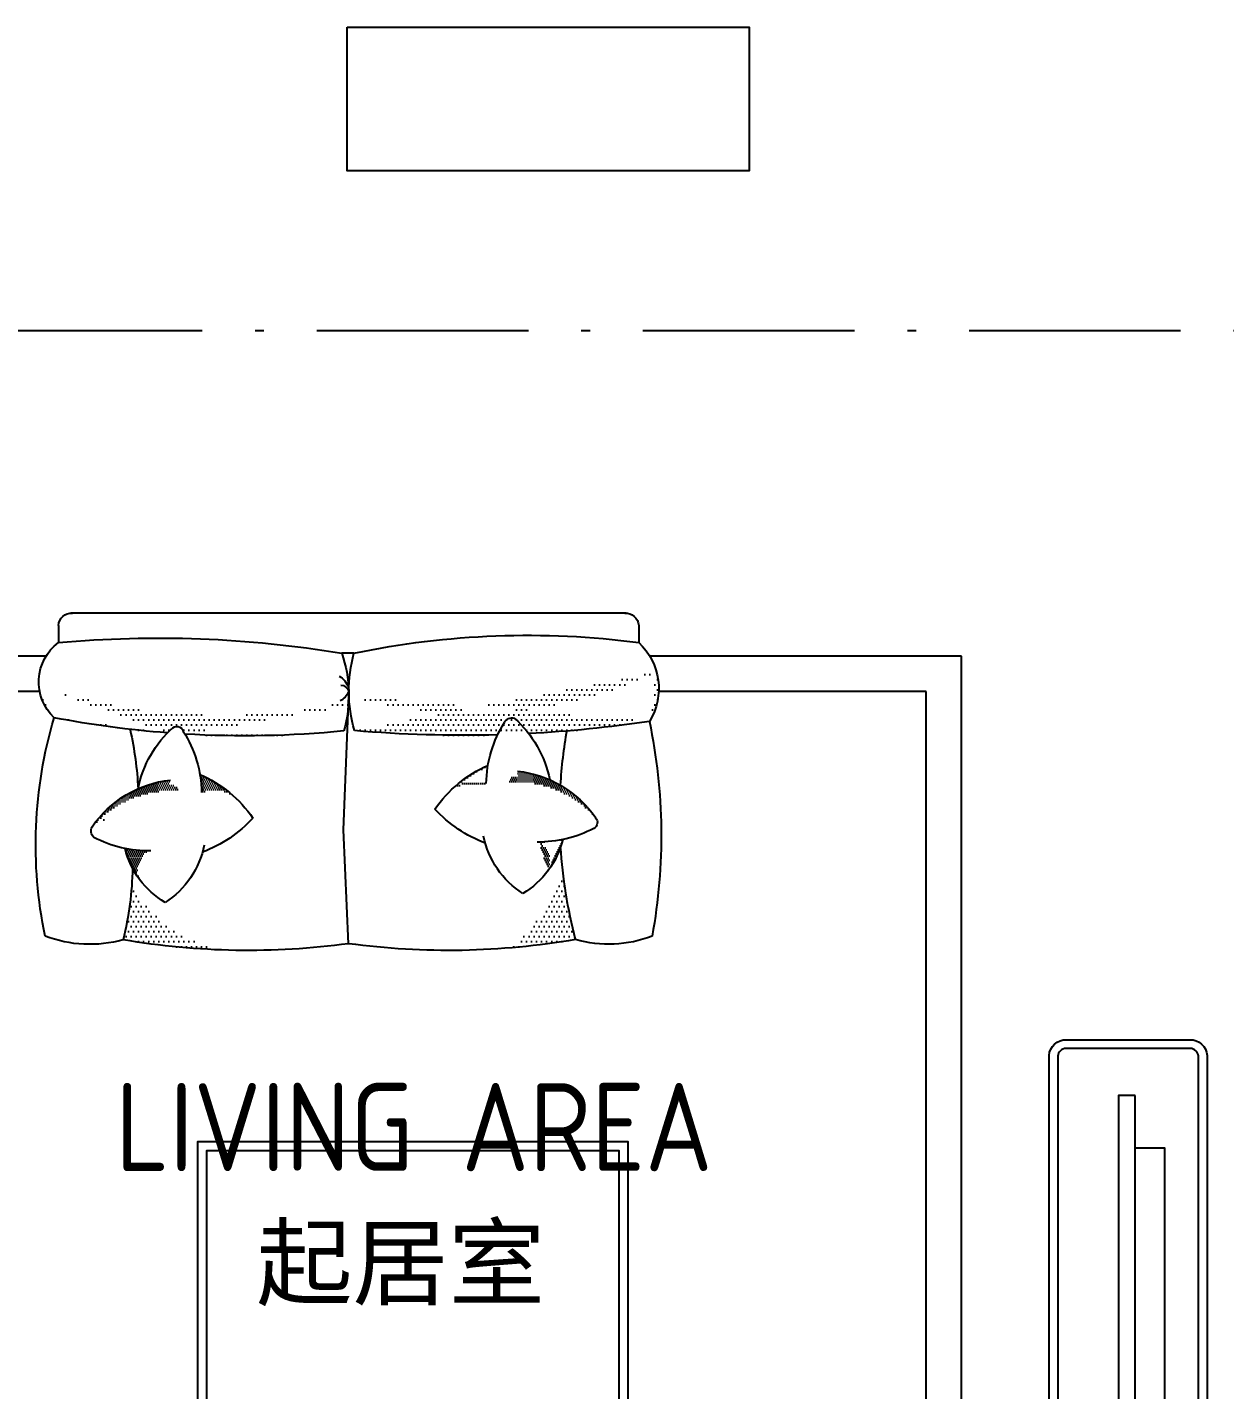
# Model space of a CAD drawing. Extents: x 3694 to 117786, y 20013 to 108631.
# Drawn here: x 26633 to 30030, y 85001 to 88865 of the extents above; entities that cross this region are included whole.
import ezdxf

# ---------------------------------------------------------------- set-up
doc = ezdxf.new("R2010")
doc.units = 0
doc.header["$LTSCALE"] = 1000
doc.header["$MEASUREMENT"] = 0
doc.linetypes.add('ACAD_ISO04W100', pattern=[30, 24, -3, 0, -3])
doc.linetypes.add('ACAD_ISO10W100', pattern=[18.5, 12, -3, 0.5, -3])
for name, color, linetype in [('DOTE', 1, 'ACAD_ISO04W100'), ('PUB_TEXT', 7, 'Continuous'), ('家具', 253, 'Continuous')]:
    doc.layers.add(name, color=color, linetype=linetype)
doc.styles.get("Standard").update_dxf_attribs({"font": 'gbenor.shx', "bigfont": 'gbcbig.shx'})
pattern_1 = [(180, (75499.219, -15212.422), (-7.14375, 14.2875), [0, -14.2875])]
pattern_2 = [(180, (75499.2186, -15212.422), (-2.8575, 5.715), [0, -5.715])]

# ---------------------------------------------------------------- blocks, each defined once
blk = doc.blocks.new('A$C6CBF3060')
at = {"layer": '家具'}
h = blk.add_hatch(dxfattribs=at)
h.set_pattern_fill('DOTS', color=8, scale=254, angle=180, style=0)
h.set_pattern_definition(pattern_1)
edge = h.paths.add_edge_path()
edge.add_ellipse((1333.1, 4056), major_axis=(-0.6, 404.1), ratio=1, start_angle=253.7831, end_angle=268.0371, ccw=False)
edge.add_ellipse((1413.2, 7484.2), major_axis=(-0.2, 3553.9), ratio=1, start_angle=171.4473, end_angle=184.9699, ccw=False)
edge.add_ellipse((1035.8, 4063.3), major_axis=(0, 177.5), ratio=1, start_angle=75.0367, end_angle=121.7715, ccw=False)
edge.add_ellipse((1388.2, 5227.6), major_axis=(-0.1, 1235.1), ratio=1, start_angle=154.9, end_angle=196.3985)
h = blk.add_hatch(dxfattribs=at)
h.set_pattern_fill('DOTS', color=8, scale=254, angle=180, style=0)
h.set_pattern_definition(pattern_1)
edge = h.paths.add_edge_path()
edge.add_line((1738.7, 4013.1), (1738.1, 4026.1))
edge.add_ellipse((2096.3, 5652.3), major_axis=(0.1, 1665.1), ratio=1, start_angle=167.5822, end_angle=198.2003)
edge.add_ellipse((2476.9, 4081.6), major_axis=(-0.2, 139.8), ratio=1, start_angle=223.4231, end_angle=265.3278, ccw=False)
edge.add_ellipse((2033.7, 6783.9), major_axis=(2.8, 2855.1), ratio=1, start_angle=184.4362, end_angle=190.9477, ccw=False)
edge.add_ellipse((2028.9, 3718.9), major_axis=(-220.5, 220.5), ratio=1, start_angle=269.3929, end_angle=272.2562)
edge.add_ellipse((2225.2, 3936.9), major_axis=(0, 18.9), ratio=1, start_angle=-54.3614, end_angle=76.2974)
edge.add_ellipse((2490.6, 3762.3), major_axis=(-237.4, 237.4), ratio=1, start_angle=12.7428, end_angle=14.2816)
edge.add_ellipse((2033.7, 6783.9), major_axis=(0.1, 2855.1), ratio=1, start_angle=174.3246, end_angle=183.3825, ccw=False)
edge.add_ellipse((2107.6, 4042.9), major_axis=(-0.5, 370.2), ratio=1, start_angle=94.5435, end_angle=105.6157, ccw=False)
h = blk.add_hatch(dxfattribs=at)
h.set_pattern_fill('DOTS', color=8, scale=101.6, angle=180, style=0)
h.set_pattern_definition(pattern_2)
edge = h.paths.add_edge_path()
edge.add_spline(control_points=[(1285.7, 3798.6), (1282.9, 3804.5), (1277.7, 3815.6), (1256.2, 3814.2), (1258.2, 3824.7), (1259, 3828.9)], knot_values=[0, 0, 0, 0, 0.799096, 1.505125, 1.97631, 1.97631, 1.97631, 1.97631], degree=3, periodic=0)
edge.add_ellipse((1293.6, 3518.9), major_axis=(0, 311.9), ratio=1, start_angle=6.3817, end_angle=55.3052)
edge.add_ellipse((1267.1, 3490.6), major_axis=(0.1, 308.6), ratio=1, start_angle=356.566, end_angle=408.1778, ccw=False)
h = blk.add_hatch(dxfattribs=at)
h.set_pattern_fill('DOTS', color=8, scale=101.6, angle=180, style=0)
h.set_pattern_definition(pattern_2)
edge = h.paths.add_edge_path()
edge.add_ellipse((1011.9, 3787.7), major_axis=(0, 335.7), ratio=1, start_angle=271.0356, end_angle=279.8147, ccw=False)
edge.add_ellipse((1382.8, 3686.4), major_axis=(-0.1, 113), ratio=1, start_angle=332.9891, end_angle=378.1662, ccw=False)
edge.add_ellipse((1199.7, 3517.6), major_axis=(1.1, 357.1), ratio=1, start_angle=-40.8336, end_angle=-23.413)
h = blk.add_hatch(dxfattribs=at)
h.set_pattern_fill('DOTS', color=8, scale=101.6, angle=180, style=0)
h.set_pattern_definition(pattern_2)
edge = h.paths.add_edge_path()
edge.add_ellipse((2490.6, 3762.3), major_axis=(-0.3, 335.7), ratio=1, start_angle=80.1377, end_angle=88.9167)
edge.add_ellipse((2119.7, 3661), major_axis=(0.1, 113), ratio=1, start_angle=-18.1713, end_angle=27.0058)
edge.add_ellipse((2302.8, 3492.2), major_axis=(0.1, 357.1), ratio=1, start_angle=383.612, end_angle=401.0325, ccw=False)
h = blk.add_hatch(dxfattribs=at)
h.set_pattern_fill('DOTS', color=8, scale=101.6, angle=180, style=0)
h.set_pattern_definition(pattern_2)
edge = h.paths.add_edge_path()
edge.add_spline(control_points=[(2216.8, 3773.3), (2219.6, 3779.1), (2224.8, 3790.2), (2246.3, 3788.8), (2244.3, 3799.3), (2243.5, 3803.5)], knot_values=[0, 0, 0, 0, 0.799096, 1.505125, 1.97631, 1.97631, 1.97631, 1.97631], degree=3, periodic=0)
edge.add_ellipse((2208.9, 3493.6), major_axis=(-0.1, 311.9), ratio=1, start_angle=304.678, end_angle=353.6015, ccw=False)
edge.add_ellipse((2235.4, 3465.2), major_axis=(-0.1, 308.6), ratio=1, start_angle=-48.176, end_angle=3.4358)
h = blk.add_hatch(dxfattribs=at)
h.set_pattern_fill('DOTS', color=8, scale=101.6, angle=180, style=0)
h.set_pattern_definition(pattern_2)
edge = h.paths.add_edge_path()
edge.add_ellipse((1198.2, 3961.4), major_axis=(-0.6, 333.7), ratio=1, start_angle=168.2046, end_angle=179.9001, ccw=False)
edge.add_ellipse((1369.4, 3693.5), major_axis=(1.2, 246), ratio=1, start_angle=104.1321, end_angle=126.8851)
edge.add_ellipse((1230.5, 3572.5), major_axis=(0, 63.9), ratio=1, start_angle=30.2932, end_angle=113.6442, ccw=False)
h = blk.add_hatch(dxfattribs=at)
h.set_pattern_fill('DOTS', color=8, scale=101.6, angle=180, style=0)
h.set_pattern_definition(pattern_2)
edge = h.paths.add_edge_path()
edge.add_ellipse((2304.3, 3936), major_axis=(-0.7, 333.7), ratio=1, start_angle=179.8733, end_angle=191.5688)
edge.add_ellipse((2133.2, 3668.1), major_axis=(-0.9, 246), ratio=1, start_angle=233.176, end_angle=255.9291, ccw=False)
edge.add_ellipse((2272, 3547.1), major_axis=(0.1, 63.9), ratio=1, start_angle=246.3994, end_angle=329.7504)
h = blk.add_hatch(dxfattribs=at)
h.set_pattern_fill('DOTS', color=8, scale=254, angle=180, style=0)
h.set_pattern_definition(pattern_1)
edge = h.paths.add_edge_path()
edge.add_ellipse((1571.4, 3683.1), major_axis=(-0.1, 460.3), ratio=1, start_angle=106.8531, end_angle=140.5417)
edge.add_ellipse((1454.4, 5420.1), major_axis=(1.1, 2099.9), ratio=1, start_angle=170.1529, end_angle=175.2363, ccw=False)
edge.add_ellipse((-258.6, 3704), major_axis=(0.4, 1398), ratio=1, start_angle=255.406, end_angle=263.6712)
edge = h.paths.add_edge_path()
edge.add_ellipse((3281.3, 3573.3), major_axis=(-0.9, 930.8), ratio=1, start_angle=93.5701, end_angle=103.7847)
edge.add_ellipse((2021.5, 5420.1), major_axis=(-0.9, 2099.9), ratio=1, start_angle=181.6447, end_angle=189.7341, ccw=False)
edge.add_ellipse((2043.8, 3660.1), major_axis=(-0.1, 341.2), ratio=1, start_angle=186.5318, end_angle=244.7055)
for p, q in [((950.4, 4276.7), (2525.5, 4276.7)), ((915, 4241.6), (915, 4193.3)), ((2560.9, 4241.6), (2560.9, 4193.3)), ((0, 0), (0, 4154.3)), ((0, 4154.3), (883.4, 4154.3)), ((2596.3, 4154.3), (2818, 4154.3)), ((1752.8, 3662.6), (1737.5, 4042.9)), ((1738, 3339.4), (1752.8, 3662.6))]:
    blk.add_line(p, q, dxfattribs=at)
at = {"layer": '家具', "color": 8}
for p, q in [((100, 100), (100, 4054.3)), ((100, 4054.3), (858.5, 4054.3)), ((2614, 4054.3), (2818, 4054.3))]:
    blk.add_line(p, q, dxfattribs=at)
at = {"layer": '家具'}
blk.add_lwpolyline([(946.1, 1559), (2165.3, 1559), (2165.3, 2778.2), (946.1, 2778.2)], close=True, dxfattribs=at)
at = {"layer": '家具', "color": 8}
blk.add_lwpolyline([(971.5, 1584.4), (2139.9, 1584.4), (2139.9, 2752.8), (971.5, 2752.8)], close=True, dxfattribs=at)
at = {"layer": '家具'}
for centre, major_axis, start_param, end_param in [((952.7, 4239), (0, 37.7), -0.059439, 1.503211), ((2523.3, 4239), (0, 37.7), -1.503131, 0.059518), ((1229.9, 1799.5), (0, 2414.5), -0.205551, 0.13079), ((2276.9, 1040.4), (0, 3165.7), -0.089851, 0.1648), ((1035.8, 4063.3), (0, 177.5), 0.748333, 2.125117), ((2476.9, 4081.6), (0, 139.8), 3.901164, 5.638262), ((1333.1, 4056), (0, 404.1), 4.430918, 4.980731), ((1738, 15385.9), (1, 11222.8), 3.140321, 3.143422), ((2107.6, 4042.9), (0, 370.2), 1.239892, 1.844778), ((1797.6, 4044.7), (0, 63.1), 0.553914, 1.223847), ((1760.7, 4049.6), (16.5, 16.5), 0.809638, 2.19103), ((1793.4, 4082.6), (-0.1, 63), 2.050244, 2.622206), ((1274.5, 3955.6), (17, 17), 5.981, 7.341733), ((2033.7, 6783.9), (-0.2, 2855.1), 3.217991, 3.331638), ((1352.5, 3619.6), (0, 1272.8), 4.507657, 4.999626), ((2436.8, 3645.8), (0, 1585.4), 1.364951, 1.751521), ((1413.2, 7484.2), (-0.7, 3553.9), 2.992198, 3.089001), ((-258.6, 3704), (-0.3, 1398), -1.510434, -1.397242), ((1473.6, 3744.3), (0, 311.9), 0.719943, 1.377566), ((1011.9, 3787.7), (0, 335.7), -1.552776, -1.007836), ((1413.2, 7484.2), (0.1, 3553.9), 3.114005, 3.228416), ((2033.7, 6783.9), (0, 2855.1), 3.042522, 3.200611), ((2490.6, 3762.3), (0.1, 335.7), 1.008007, 1.552947), ((2225.2, 3936.9), (0, 18.9), -0.948784, 1.331642), ((2028.9, 3718.9), (0, 311.9), -1.377468, -0.719845), ((3302.4, 3732.7), (0.1, 968.5), 1.349227, 1.523264), ((1293.6, 3518.9), (0, 311.9), 0.111288, 0.965164), ((1199.7, 3517.6), (0, 357.1), -0.9646, -0.411931), ((2302.8, 3492.2), (0, 357.1), 0.41188, 0.964548), ((2208.9, 3493.6), (0, 311.9), -0.965228, -0.111352), ((1212.3, 3981.6), (0, 383.1), 3.510011, 3.964667), ((1052.3, 3683.5), (0, 19.9), 0.858698, 2.615875), ((2290.2, 3956.2), (0.1, 383.1), 2.318833, 2.773489), ((2443.4, 3659.3), (0, 24.9), 3.884481, 5.208207), ((1198.2, 3961.4), (0, 333.7), 2.655375, 3.157754), ((1369.4, 3693.5), (0, 246), 1.8128, 2.60703), ((1108.7, 3693.6), (0, 251.3), 3.710246, 4.514057), ((2304.3, 3936), (0, 333.7), 3.125401, 3.627781), ((-258.6, 3704), (-0.1, 1398), 4.457327, 4.648042), ((2393.8, 3668.2), (0, 251.3), 1.769158, 2.572969), ((2133.2, 3668.1), (0, 246), 3.676067, 4.470298), ((3281.3, 3573.3), (-0.1, 930.8), 1.592173, 1.812239), ((999.8, 3676.7), (0, 338.8), 2.771426, 3.424134), ((1454.4, 5420.1), (0, 2099.9), 2.969188, 3.277023), ((2021.5, 5420.1), (0, 2099.9), 3.006159, 3.311935), ((2472.5, 3692.6), (0, 355), 2.870484, 3.505136)]:
    blk.add_ellipse(centre, major_axis=major_axis, ratio=1, start_param=start_param, end_param=end_param, dxfattribs=at)
blk = doc.blocks.new('A$C1D226055')
at = {"layer": '家具'}
blk.add_lwpolyline([(424.2, 1730.1, -0.395939), (473.6, 1685.7), (473.6, 44.5, -0.395939), (424.2, 0), (74.4, 0, -0.395939), (25, 44.5), (25, 1685.7, -0.395939), (74.4, 1730.1)], format="xyb", close=True, dxfattribs=at)
at = {"layer": '家具', "color": 8}
for points in [[(426.2, 1705.1), (72.4, 1705.1)], [(50, 1685.7), (50, 44.5)], [(448.6, 44.5), (448.6, 1685.7)], [(72.4, 25), (426.2, 25)]]:
    blk.add_lwpolyline(points, dxfattribs=at)
at = {"layer": '家具'}
for points in [[(269.6, 1572.1), (221.9, 1572.1), (221.9, 258.1), (269.6, 258.1)], [(269.6, 1423.7), (352.7, 1423.7), (352.7, 406.4), (269.6, 406.4)]]:
    blk.add_lwpolyline(points, close=True, dxfattribs=at)
at = {"layer": '家具', "color": 8}
for centre, start, end in [((73.4, 1681.6), 91.1893, 175.2129), ((425.2, 1681.6), 4.7871, 88.8107), ((73.4, 48.5), 184.7871, 268.8107), ((425.2, 48.5), 271.1893, 355.2129)]:
    blk.add_arc(centre, 23.6, start, end, dxfattribs=at)

msp = doc.modelspace()

# ---------------------------------------------------------------- linework, layer by layer
at = {"layer": 'DOTE', "linetype": 'ACAD_ISO10W100', "ltscale": 0.05}
msp.add_line((43779.8, 88003.7), (23279.8, 88003.7), dxfattribs=at)
at = {"layer": 'PUB_TEXT'}
msp.add_lwpolyline([(27541.2, 88864.5), (28680.5, 88864.5), (28680.5, 88456.9), (27541.2, 88456.9)], close=True, dxfattribs=at)

# ---------------------------------------------------------------- block references
at = {"layer": '家具', "xscale": -1}
msp.add_blockref('A$C6CBF3060', (29282.8, 82926.5, 0), dxfattribs=at)
at = {"layer": '家具'}
msp.add_blockref('A$C1D226055', (29506.4, 84263.6), dxfattribs=at)

# ---------------------------------------------------------------- texts
at = {"layer": 'PUB_TEXT'}
msp.add_text('LIVING AREA', height=250, dxfattribs=at).set_placement((26883, 85621.1))
at = {"layer": 'PUB_TEXT', "insert": (27283.1, 85461.9, 0), "char_height": 200, "width": 4105.676, "attachment_point": 1}
msp.add_mtext('{\\fSimSun|b0|i0|c134|p2;起居室}', dxfattribs=at)

doc.saveas('drawing.dxf')
